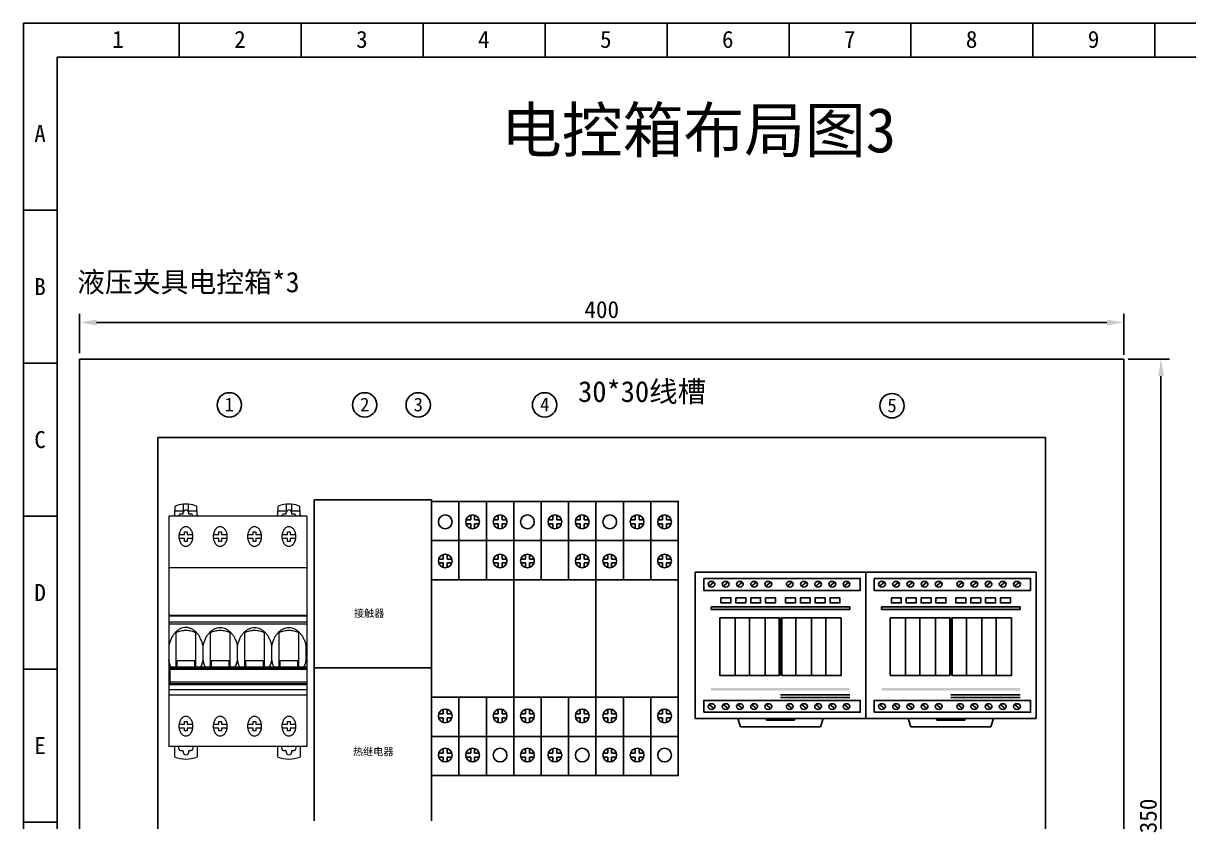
# Model space of a CAD drawing. Header units: millimetres. Extents: x 914 to 910632, y -176 to 682692.
# Drawn here: x 3222.5 to 3393.9, y 1863.4 to 1980.9 of the extents above; entities that cross this region are included whole.
import ezdxf
from ezdxf.enums import TextEntityAlignment as Align

# ---------------------------------------------------------------- set-up
doc = ezdxf.new("R2010")
doc.units = ezdxf.units.MM
doc.styles.get("Standard").update_dxf_attribs({"font": 'arial.ttf'})
doc.styles.add('宋体', font='')
doc.styles.get('宋体').set_extended_font_data('宋体')
doc.dimstyles.new('ISO-25', dxfattribs={"dimtxt": 2.5, "dimasz": 2.5, "dimexe": 1.25, "dimexo": 0.625, "dimtad": 1, "dimtxsty": 'Standard', "dimcen": 2.5, "dimadec": 0, "dimazin": 0, "dimtfac": 1, "dimtmove": 0, "dimatfit": 3, "dimfxl": 1, "dimarcsym": 0})

# ---------------------------------------------------------------- blocks, each defined once
blk = doc.blocks.new('*U254')
blk.add_line((0.78, 0.76), (-0.78, -0.76))
blk.add_circle((0, 0), 1.09)
blk = doc.blocks.new('*U255')
at = {"color": 0, "linetype": 'ByBlock', "lineweight": -2, "transparency": 16777216}
for p in [(0, 0), (4.53, 0), (9.06, 0), (13.59, 0), (18.12, 0)]:
    blk.add_blockref('*U254', p, dxfattribs=at)
blk = doc.blocks.new('*U256')
blk.add_line((0.78, 0.76), (-0.78, -0.76))
blk.add_circle((0, 0), 1.09)
blk = doc.blocks.new('*U257')
at = {"color": 0, "linetype": 'ByBlock', "lineweight": -2, "transparency": 16777216}
for p in [(0, 0), (4.53, 0), (9.06, 0), (13.59, 0), (18.12, 0)]:
    blk.add_blockref('*U256', p, dxfattribs=at)
blk = doc.blocks.new('*U258')
blk.add_line((0.78, 0.76), (-0.78, -0.76))
blk.add_circle((0, 0), 1.09)
blk = doc.blocks.new('*U259')
at = {"color": 0, "linetype": 'ByBlock', "lineweight": -2, "transparency": 16777216}
for p in [(0, 0), (4.53, 0), (9.06, 0), (13.59, 0), (18.12, 0)]:
    blk.add_blockref('*U258', p, dxfattribs=at)
blk = doc.blocks.new('*U248')
blk.add_line((0.78, 0.76), (-0.78, -0.76))
blk.add_circle((0, 0), 1.09)
blk = doc.blocks.new('*U249')
at = {"color": 0, "linetype": 'ByBlock', "lineweight": -2, "transparency": 16777216}
for p in [(0, 0), (4.53, 0), (9.06, 0), (13.59, 0), (18.12, 0)]:
    blk.add_blockref('*U248', p, dxfattribs=at)
blk = doc.blocks.new('*U250')
blk.add_lwpolyline([(-1.58, 1), (1.58, 1), (1.58, -1), (-1.58, -1)], close=True)
blk = doc.blocks.new('*U251')
at = {"color": 0, "linetype": 'ByBlock', "lineweight": -2, "transparency": 16777216}
for p in [(0, 0), (4.74, 0), (9.48, 0), (14.22, 0)]:
    blk.add_blockref('*U250', p, dxfattribs=at)
blk = doc.blocks.new('*U252')
blk.add_lwpolyline([(-1.58, 1), (1.58, 1), (1.58, -1), (-1.58, -1)], close=True)
blk = doc.blocks.new('*U253')
at = {"color": 0, "linetype": 'ByBlock', "lineweight": -2, "transparency": 16777216}
for p in [(0, 0), (4.74, 0), (9.48, 0), (14.22, 0)]:
    blk.add_blockref('*U252', p, dxfattribs=at)
blk = doc.blocks.new('8位继电器布局1')
h = blk.add_hatch(color=256)
h.dxf.hatch_style = 1
h.paths.add_polyline_path([(-19.18, -13.18), (-41.32, -13.18), (-41.32, -14.2), (-19.18, -14.2)])
h.paths.add_polyline_path([(2.95, -13.18), (-19.18, -13.18), (-19.18, -14.2), (2.95, -14.2)])
h = blk.add_hatch(color=256)
h.dxf.hatch_style = 1
h.paths.add_polyline_path([(-19.18, -44.26), (-41.32, -44.26), (-41.32, -45.28), (-19.18, -45.28)])
h.paths.add_polyline_path([(2.95, -44.26), (-19.18, -44.26), (-19.18, -45.28), (2.95, -45.28)])
for p, q in [((8.02, 0), (-46.38, 0)), ((-46.38, 0), (-46.38, -56)), ((8.02, -56), (8.02, 0)), ((-19.18, -13.18), (-41.32, -13.18)), ((-41.32, -13.18), (-41.32, -14.2)), ((-41.32, -14.2), (-19.18, -14.2)), ((-19.18, -13.18), (2.95, -13.18)), ((2.95, -14.2), (-19.18, -14.2)), ((2.95, -13.18), (2.95, -14.2)), ((-33.62, -17.42), (-33.62, -39.49)), ((-29.07, -17.42), (-29.07, -39.49)), ((-24.12, -17.42), (-24.12, -39.49)), ((-19.18, -17.42), (-19.18, -39.49)), ((-14.24, -17.42), (-14.24, -39.49)), ((-9.29, -17.42), (-9.29, -39.49)), ((-4.74, -17.42), (-4.74, -39.49)), ((-19.18, -46.95), (2.95, -46.95)), ((2.95, -47.97), (-19.18, -47.97)), ((-46.38, -56), (8.02, -56)), ((-32.78, -56), (-31.96, -59.21)), ((-31.96, -59.21), (-19.18, -59.21)), ((-23.64, -56), (-23.64, -56.67)), ((-23.64, -56.67), (-19.18, -56.67)), ((-14.72, -56.67), (-19.18, -56.67)), ((-6.4, -59.21), (-19.18, -59.21)), ((-14.72, -56), (-14.72, -56.67)), ((-5.58, -56), (-6.4, -59.21))]:
    blk.add_line(p, q)
for points in [[(-43.68, -2.37), (6.27, -2.37), (6.27, -6.92), (-43.68, -6.92)], [(-38.56, -17.42), (-19.57, -17.42), (-19.57, -39.49), (-38.56, -39.49)], [(0.2, -17.42), (-18.79, -17.42), (-18.79, -39.49), (0.2, -39.49)], [(-43.68, -53.63), (6.27, -53.63), (6.27, -49.08), (-43.68, -49.08)]]:
    blk.add_lwpolyline(points, close=True)
for name, p in [('*U255', (-41.19, -4.56)), ('*U257', (-16.22, -4.56)), ('*U251', (-36.59, -10.75))]:
    blk.add_blockref(name, p)
at = {"xscale": -1}
blk.add_blockref('*U253', (-1.77, -10.75), dxfattribs=at)
at = {"xscale": -1, "rotation": 180}
for name, p in [('*U259', (-41.19, -51.44)), ('*U249', (-16.22, -51.44))]:
    blk.add_blockref(name, p, dxfattribs=at)
blk = doc.blocks.new('4P空开')
at = {"color": 4, "linetype": 'Continuous', "lineweight": 15}
for p, q in [((1.3, 28.69), (1.3, 28.2)), ((1.3, 28.2), (2.62, 28.2)), ((1.3, 28.2), (2.62, 28.2)), ((1.3, 28.2), (1.3, 28.2)), ((1.3, 27.78), (1.3, 28.2)), ((2.62, 28.2), (2.62, 28.93)), ((2.62, 28.2), (2.62, 28.2)), ((3.36, 28.94), (3.36, 28.2)), ((3.36, 28.2), (4.68, 28.2)), ((3.36, 28.2), (4.68, 28.2)), ((3.36, 28.2), (3.36, 28.2)), ((4.68, 28.2), (4.68, 28.69)), ((4.68, 28.2), (4.68, 28.2)), ((4.68, 28.2), (4.68, 27.78)), ((17.08, 28.69), (17.08, 28.2)), ((17.08, 28.2), (18.4, 28.2)), ((17.08, 28.2), (18.4, 28.2)), ((17.08, 28.2), (17.08, 28.2)), ((17.08, 27.78), (17.08, 28.2)), ((18.4, 28.2), (18.4, 28.93)), ((18.4, 28.2), (18.4, 28.2)), ((19.15, 28.94), (19.15, 28.2)), ((19.15, 28.2), (20.47, 28.2)), ((19.15, 28.2), (20.47, 28.2)), ((19.15, 28.2), (19.15, 28.2)), ((20.47, 28.2), (20.47, 28.69)), ((20.47, 28.2), (20.47, 28.2)), ((20.47, 28.2), (20.47, 27.78)), ((21.53, 27.61), (0.36, 27.61)), ((0.36, 27.61), (0.36, 21.99)), ((2.53, 27.84), (2.17, 27.84)), ((3.81, 27.84), (3.45, 27.84)), ((18.31, 27.84), (17.96, 27.84)), ((19.59, 27.84), (19.24, 27.84)), ((21.53, 27.61), (21.53, 2.4)), ((1.94, 25.61), (2.78, 25.61)), ((2.78, 25.61), (2.78, 25.91)), ((2.78, 25.91), (3.2, 25.91)), ((3.2, 25.91), (3.2, 25.61)), ((3.2, 25.61), (4.04, 25.61)), ((7.21, 25.61), (8.04, 25.61)), ((8.04, 25.91), (8.46, 25.91)), ((8.04, 25.61), (8.04, 25.91)), ((8.46, 25.91), (8.46, 25.61)), ((8.46, 25.61), (9.3, 25.61)), ((12.47, 25.61), (13.31, 25.61)), ((13.31, 25.91), (13.72, 25.91)), ((13.31, 25.61), (13.31, 25.91)), ((13.72, 25.91), (13.72, 25.61)), ((13.72, 25.61), (14.56, 25.61)), ((17.73, 25.61), (18.57, 25.61)), ((18.57, 25.91), (18.98, 25.91)), ((18.57, 25.61), (18.57, 25.91)), ((18.98, 25.91), (18.98, 25.61)), ((18.98, 25.61), (19.82, 25.61)), ((2.78, 25.16), (1.94, 25.16)), ((2.78, 24.86), (2.78, 25.16)), ((3.2, 24.86), (2.78, 24.86)), ((3.2, 25.16), (3.2, 24.86)), ((4.04, 25.16), (3.2, 25.16)), ((8.04, 25.16), (7.21, 25.16)), ((8.04, 24.86), (8.04, 25.16)), ((8.46, 24.86), (8.04, 24.86)), ((8.46, 25.16), (8.46, 24.86)), ((9.3, 25.16), (8.46, 25.16)), ((13.31, 25.16), (12.47, 25.16)), ((13.31, 24.86), (13.31, 25.16)), ((13.72, 24.86), (13.31, 24.86)), ((13.72, 25.16), (13.72, 24.86)), ((14.56, 25.16), (13.72, 25.16)), ((18.57, 25.16), (17.73, 25.16)), ((18.57, 24.86), (18.57, 25.16)), ((18.98, 24.86), (18.57, 24.86)), ((18.98, 25.16), (18.98, 24.86)), ((19.82, 25.16), (18.98, 25.16)), ((0.36, 21.99), (21.53, 21.99)), ((0.36, 21.99), (0.36, 16.79)), ((0.36, 16.79), (0.36, 16.67)), ((0.36, 16.79), (21.53, 16.79)), ((21.53, 16.67), (0.36, 16.67)), ((21.53, 16.67), (0.36, 16.67)), ((0.36, 16.67), (0.36, 16.04)), ((0.36, 16.04), (21.53, 16.04)), ((0.36, 16.04), (0.36, 15.81)), ((21.53, 15.81), (0.36, 15.81)), ((0.36, 15.81), (0.36, 13.39)), ((0.36, 11.91), (0.36, 8.61)), ((1.61, 11.77), (1.61, 11.09)), ((4.37, 11.77), (1.61, 11.77)), ((4.37, 11.09), (4.37, 11.77)), ((6.87, 11.77), (6.87, 11.09)), ((9.63, 11.77), (6.87, 11.77)), ((9.63, 11.09), (9.63, 11.77)), ((12.13, 11.77), (12.13, 11.09)), ((14.9, 11.77), (12.13, 11.77)), ((14.9, 11.09), (14.9, 11.77)), ((17.39, 11.77), (17.39, 11.09)), ((20.16, 11.77), (17.39, 11.77)), ((20.16, 11.09), (20.16, 11.77)), ((21.53, 11.09), (0.52, 11.09)), ((0.52, 11.09), (0.52, 11)), ((21.53, 11), (0.52, 11)), ((0.52, 11), (0.52, 10.82)), ((21.53, 10.82), (0.52, 10.82)), ((0.52, 10.82), (0.52, 9.44)), ((21.53, 9.44), (0.52, 9.44)), ((0.52, 9.44), (0.52, 9.26)), ((21.53, 9.26), (0.52, 9.26)), ((0.52, 9.26), (0.52, 9.21)), ((0.52, 9.21), (21.53, 9.21)), ((21.53, 8.61), (0.36, 8.61)), ((0.36, 8.61), (0.36, 8.02)), ((21.53, 8.02), (0.36, 8.02)), ((0.36, 8.02), (0.36, 2.4)), ((2.78, 5.15), (3.2, 5.15)), ((2.78, 4.85), (2.78, 5.15)), ((3.2, 5.15), (3.2, 4.85)), ((8.04, 5.15), (8.46, 5.15)), ((8.04, 4.85), (8.04, 5.15)), ((8.46, 5.15), (8.46, 4.85)), ((13.31, 5.15), (13.72, 5.15)), ((13.31, 4.85), (13.31, 5.15)), ((13.72, 5.15), (13.72, 4.85)), ((18.57, 5.15), (18.98, 5.15)), ((18.57, 4.85), (18.57, 5.15)), ((18.98, 5.15), (18.98, 4.85)), ((1.94, 4.85), (2.78, 4.85)), ((2.78, 4.41), (1.94, 4.41)), ((2.78, 4.11), (2.78, 4.41)), ((3.2, 4.11), (2.78, 4.11)), ((3.2, 4.85), (4.04, 4.85)), ((3.2, 4.41), (3.2, 4.11)), ((4.04, 4.41), (3.2, 4.41)), ((7.21, 4.85), (8.04, 4.85)), ((8.04, 4.41), (7.21, 4.41)), ((8.04, 4.11), (8.04, 4.41)), ((8.46, 4.11), (8.04, 4.11)), ((8.46, 4.85), (9.3, 4.85)), ((8.46, 4.41), (8.46, 4.11)), ((9.3, 4.41), (8.46, 4.41)), ((12.47, 4.85), (13.31, 4.85)), ((13.31, 4.41), (12.47, 4.41)), ((13.31, 4.11), (13.31, 4.41)), ((13.72, 4.11), (13.31, 4.11)), ((13.72, 4.85), (14.56, 4.85)), ((13.72, 4.41), (13.72, 4.11)), ((14.56, 4.41), (13.72, 4.41)), ((17.73, 4.85), (18.57, 4.85)), ((18.57, 4.41), (17.73, 4.41)), ((18.57, 4.11), (18.57, 4.41)), ((18.98, 4.11), (18.57, 4.11)), ((18.98, 4.85), (19.82, 4.85)), ((18.98, 4.41), (18.98, 4.11)), ((19.82, 4.41), (18.98, 4.41)), ((21.53, 2.4), (0.36, 2.4)), ((1.28, 1.26), (1.28, 2.4)), ((2.17, 1.96), (2.51, 1.96)), ((3.47, 1.96), (3.81, 1.96)), ((4.7, 2.4), (4.7, 1.26)), ((17.07, 1.26), (17.07, 2.4)), ((17.96, 1.96), (18.3, 1.96)), ((19.25, 1.96), (19.59, 1.96)), ((20.48, 2.4), (20.48, 1.26))]:
    blk.add_line(p, q, dxfattribs=at)
for centre, radius, start, end in [((3, 23.19), 5.75, 93.767, 107.1977), ((3, 23.19), 5.75, 86.359, 93.767), ((3, 23.19), 5.75, 72.9338, 86.3591), ((18.78, 23.19), 5.75, 93.767, 107.1977), ((18.78, 23.19), 5.75, 86.359, 93.767), ((18.78, 23.19), 5.75, 72.9338, 86.3591), ((1, 27.84), 0.296, 307.3801, 359.9804), ((4.98, 27.84), 0.296, 180.0229, 232.6166), ((16.78, 27.84), 0.296, 307.3801, 359.9804), ((20.77, 27.84), 0.296, 180.0229, 232.6166), ((2.17, 2.25), 0.297, 150, 270), ((2.99, 1.96), 0.476, 180, 0), ((3.81, 2.25), 0.297, 270, 30), ((17.96, 2.25), 0.297, 150, 270), ((18.77, 1.96), 0.476, 180, 0), ((19.59, 2.25), 0.297, 270, 30), ((2.99, 7.57), 6.54, 254.849, 285.151), ((18.77, 7.57), 6.54, 254.849, 285.151)]:
    blk.add_arc(centre, radius, start, end, dxfattribs=at)
for centre, major_axis, start_param, end_param in [((2.99, 27.84), (0, 0.462), 4.712389, 7.853982), ((18.77, 27.84), (0, 0.462), 4.712389, 7.853982), ((1, 27.78), (0, 0.298), 4.111358, 4.712389), ((2.17, 27.54), (0, 0.298), 0, 1.334085), ((3.81, 27.54), (0, 0.298), 4.949101, 6.283185), ((4.98, 27.78), (0, 0.298), 1.570796, 2.171827), ((16.78, 27.78), (0, 0.298), 4.111358, 4.712389), ((17.96, 27.54), (0, 0.298), 0, 1.334085), ((19.59, 27.54), (0, 0.298), 4.949101, 6.283185), ((20.77, 27.78), (0, 0.298), 1.570796, 2.171827)]:
    blk.add_ellipse(centre, major_axis=major_axis, ratio=0.997493, start_param=start_param, end_param=end_param, dxfattribs=at)
for points, knots in [([(2.99, 24.31), (2.92, 24.31), (2.85, 24.32), (2.71, 24.35), (2.64, 24.37), (2.52, 24.42), (2.45, 24.46), (2.34, 24.53), (2.28, 24.58), (2.18, 24.68), (2.14, 24.73), (2.06, 24.85), (2.03, 24.91), (1.97, 25.04), (1.95, 25.11), (1.93, 25.25), (1.92, 25.32), (1.92, 25.45), (1.93, 25.53), (1.95, 25.66), (1.97, 25.73), (2.03, 25.86), (2.06, 25.92), (2.14, 26.04), (2.18, 26.09), (2.28, 26.19), (2.34, 26.23), (2.45, 26.31), (2.51, 26.35), (2.64, 26.4), (2.71, 26.42), (2.85, 26.45), (2.92, 26.45), (3.06, 26.45), (3.13, 26.45), (3.27, 26.42), (3.34, 26.4), (3.47, 26.35), (3.53, 26.31), (3.64, 26.24), (3.7, 26.19), (3.8, 26.09), (3.84, 26.04), (3.92, 25.92), (3.95, 25.86), (4.01, 25.73), (4.03, 25.66), (4.05, 25.53), (4.06, 25.46), (4.06, 25.32), (4.05, 25.25), (4.03, 25.11), (4.01, 25.04), (3.95, 24.91), (3.92, 24.85), (3.84, 24.73), (3.8, 24.68), (3.7, 24.58), (3.64, 24.54), (3.53, 24.46), (3.47, 24.42), (3.34, 24.37), (3.27, 24.35), (3.13, 24.32), (3.06, 24.31), (2.99, 24.31)], [0, 0, 0, 0, 0.03125, 0.03125, 0.0625, 0.0625, 0.09375, 0.09375, 0.125, 0.125, 0.15625, 0.15625, 0.1875, 0.1875, 0.21875, 0.21875, 0.25, 0.25, 0.28125, 0.28125, 0.3125, 0.3125, 0.34375, 0.34375, 0.375, 0.375, 0.40625, 0.40625, 0.4375, 0.4375, 0.46875, 0.46875, 0.5, 0.5, 0.53125, 0.53125, 0.5625, 0.5625, 0.59375, 0.59375, 0.625, 0.625, 0.65625, 0.65625, 0.6875, 0.6875, 0.71875, 0.71875, 0.75, 0.75, 0.78125, 0.78125, 0.8125, 0.8125, 0.84375, 0.84375, 0.875, 0.875, 0.90625, 0.90625, 0.9375, 0.9375, 0.96875, 0.96875, 1, 1, 1, 1]), ([(8.25, 24.31), (8.18, 24.31), (8.11, 24.32), (7.97, 24.35), (7.91, 24.37), (7.78, 24.42), (7.72, 24.46), (7.6, 24.53), (7.54, 24.58), (7.44, 24.68), (7.4, 24.73), (7.32, 24.85), (7.29, 24.91), (7.24, 25.04), (7.22, 25.11), (7.19, 25.25), (7.18, 25.32), (7.18, 25.45), (7.19, 25.53), (7.22, 25.66), (7.24, 25.73), (7.29, 25.86), (7.32, 25.92), (7.4, 26.04), (7.44, 26.09), (7.54, 26.19), (7.6, 26.23), (7.71, 26.31), (7.78, 26.35), (7.91, 26.4), (7.97, 26.42), (8.11, 26.45), (8.18, 26.45), (8.32, 26.45), (8.39, 26.45), (8.53, 26.42), (8.6, 26.4), (8.73, 26.35), (8.79, 26.31), (8.9, 26.24), (8.96, 26.19), (9.06, 26.09), (9.1, 26.04), (9.18, 25.92), (9.21, 25.86), (9.27, 25.73), (9.29, 25.66), (9.31, 25.53), (9.32, 25.46), (9.32, 25.32), (9.32, 25.25), (9.29, 25.11), (9.27, 25.04), (9.21, 24.91), (9.18, 24.85), (9.1, 24.73), (9.06, 24.68), (8.96, 24.58), (8.91, 24.54), (8.79, 24.46), (8.73, 24.42), (8.6, 24.37), (8.53, 24.35), (8.39, 24.32), (8.32, 24.31), (8.25, 24.31)], [0, 0, 0, 0, 0.03125, 0.03125, 0.0625, 0.0625, 0.09375, 0.09375, 0.125, 0.125, 0.15625, 0.15625, 0.1875, 0.1875, 0.21875, 0.21875, 0.25, 0.25, 0.28125, 0.28125, 0.3125, 0.3125, 0.34375, 0.34375, 0.375, 0.375, 0.40625, 0.40625, 0.4375, 0.4375, 0.46875, 0.46875, 0.5, 0.5, 0.53125, 0.53125, 0.5625, 0.5625, 0.59375, 0.59375, 0.625, 0.625, 0.65625, 0.65625, 0.6875, 0.6875, 0.71875, 0.71875, 0.75, 0.75, 0.78125, 0.78125, 0.8125, 0.8125, 0.84375, 0.84375, 0.875, 0.875, 0.90625, 0.90625, 0.9375, 0.9375, 0.96875, 0.96875, 1, 1, 1, 1]), ([(13.51, 24.31), (13.44, 24.31), (13.37, 24.32), (13.24, 24.35), (13.17, 24.37), (13.04, 24.42), (12.98, 24.46), (12.86, 24.53), (12.81, 24.58), (12.71, 24.68), (12.66, 24.73), (12.58, 24.85), (12.55, 24.91), (12.5, 25.04), (12.48, 25.11), (12.45, 25.25), (12.44, 25.32), (12.44, 25.45), (12.45, 25.53), (12.48, 25.66), (12.5, 25.73), (12.55, 25.86), (12.58, 25.92), (12.66, 26.04), (12.71, 26.09), (12.81, 26.19), (12.86, 26.23), (12.98, 26.31), (13.04, 26.35), (13.17, 26.4), (13.23, 26.42), (13.37, 26.45), (13.44, 26.45), (13.58, 26.45), (13.65, 26.45), (13.79, 26.42), (13.86, 26.4), (13.99, 26.35), (14.05, 26.31), (14.17, 26.24), (14.22, 26.19), (14.32, 26.09), (14.36, 26.04), (14.44, 25.92), (14.48, 25.86), (14.53, 25.73), (14.55, 25.66), (14.58, 25.53), (14.58, 25.46), (14.58, 25.32), (14.58, 25.25), (14.55, 25.11), (14.53, 25.04), (14.48, 24.91), (14.44, 24.85), (14.37, 24.73), (14.32, 24.68), (14.22, 24.58), (14.17, 24.54), (14.05, 24.46), (13.99, 24.42), (13.86, 24.37), (13.79, 24.35), (13.65, 24.32), (13.58, 24.31), (13.51, 24.31)], [0, 0, 0, 0, 0.03125, 0.03125, 0.0625, 0.0625, 0.09375, 0.09375, 0.125, 0.125, 0.15625, 0.15625, 0.1875, 0.1875, 0.21875, 0.21875, 0.25, 0.25, 0.28125, 0.28125, 0.3125, 0.3125, 0.34375, 0.34375, 0.375, 0.375, 0.40625, 0.40625, 0.4375, 0.4375, 0.46875, 0.46875, 0.5, 0.5, 0.53125, 0.53125, 0.5625, 0.5625, 0.59375, 0.59375, 0.625, 0.625, 0.65625, 0.65625, 0.6875, 0.6875, 0.71875, 0.71875, 0.75, 0.75, 0.78125, 0.78125, 0.8125, 0.8125, 0.84375, 0.84375, 0.875, 0.875, 0.90625, 0.90625, 0.9375, 0.9375, 0.96875, 0.96875, 1, 1, 1, 1]), ([(18.77, 24.31), (18.7, 24.31), (18.63, 24.32), (18.5, 24.35), (18.43, 24.37), (18.3, 24.42), (18.24, 24.46), (18.12, 24.53), (18.07, 24.58), (17.97, 24.68), (17.92, 24.73), (17.85, 24.85), (17.81, 24.91), (17.76, 25.04), (17.74, 25.11), (17.71, 25.25), (17.7, 25.32), (17.7, 25.45), (17.71, 25.53), (17.74, 25.66), (17.76, 25.73), (17.81, 25.86), (17.85, 25.92), (17.92, 26.04), (17.97, 26.09), (18.07, 26.19), (18.12, 26.23), (18.24, 26.31), (18.3, 26.35), (18.43, 26.4), (18.5, 26.42), (18.63, 26.45), (18.7, 26.45), (18.85, 26.45), (18.92, 26.45), (19.05, 26.42), (19.12, 26.4), (19.25, 26.35), (19.31, 26.31), (19.43, 26.24), (19.48, 26.19), (19.58, 26.09), (19.63, 26.04), (19.7, 25.92), (19.74, 25.86), (19.79, 25.73), (19.81, 25.66), (19.84, 25.53), (19.84, 25.46), (19.84, 25.32), (19.84, 25.25), (19.81, 25.11), (19.79, 25.04), (19.74, 24.91), (19.7, 24.85), (19.63, 24.73), (19.58, 24.68), (19.48, 24.58), (19.43, 24.54), (19.31, 24.46), (19.25, 24.42), (19.12, 24.37), (19.05, 24.35), (18.92, 24.32), (18.85, 24.31), (18.77, 24.31)], [0, 0, 0, 0, 0.03125, 0.03125, 0.0625, 0.0625, 0.09375, 0.09375, 0.125, 0.125, 0.15625, 0.15625, 0.1875, 0.1875, 0.21875, 0.21875, 0.25, 0.25, 0.28125, 0.28125, 0.3125, 0.3125, 0.34375, 0.34375, 0.375, 0.375, 0.40625, 0.40625, 0.4375, 0.4375, 0.46875, 0.46875, 0.5, 0.5, 0.53125, 0.53125, 0.5625, 0.5625, 0.59375, 0.59375, 0.625, 0.625, 0.65625, 0.65625, 0.6875, 0.6875, 0.71875, 0.71875, 0.75, 0.75, 0.78125, 0.78125, 0.8125, 0.8125, 0.84375, 0.84375, 0.875, 0.875, 0.90625, 0.90625, 0.9375, 0.9375, 0.96875, 0.96875, 1, 1, 1, 1]), ([(5.62, 13.39), (5.54, 13.68), (5.42, 13.95), (5.17, 14.33), (5.08, 14.44), (4.88, 14.66), (4.77, 14.76), (4.59, 14.9), (4.53, 14.94), (4.41, 15.03), (4.34, 15.06), (4.15, 15.17), (4.01, 15.23), (3.8, 15.3), (3.73, 15.32), (3.58, 15.36), (3.51, 15.38), (3.29, 15.41), (3.14, 15.43), (2.69, 15.43), (2.4, 15.38), (1.97, 15.23), (1.84, 15.17), (1.58, 15.03), (1.45, 14.95), (1.21, 14.76), (1.1, 14.66), (0.9, 14.44), (0.81, 14.33), (0.65, 14.08), (0.57, 13.95), (0.45, 13.68), (0.4, 13.54), (0.36, 13.39)], [0, 0, 0, 0, 0.125, 0.125, 0.1875, 0.1875, 0.25, 0.25, 0.28125, 0.28125, 0.3125, 0.3125, 0.375, 0.375, 0.40625, 0.40625, 0.4375, 0.4375, 0.5, 0.5, 0.625, 0.625, 0.6875, 0.6875, 0.75, 0.75, 0.8125, 0.8125, 0.875, 0.875, 0.9375, 0.9375, 1, 1, 1, 1]), ([(5.62, 13.39), (5.7, 13.68), (5.82, 13.95), (6.07, 14.33), (6.16, 14.44), (6.36, 14.66), (6.47, 14.76), (6.65, 14.9), (6.71, 14.94), (6.84, 15.03), (6.9, 15.06), (7.1, 15.17), (7.23, 15.23), (7.44, 15.3), (7.51, 15.32), (7.66, 15.36), (7.73, 15.38), (7.95, 15.41), (8.1, 15.43), (8.55, 15.43), (8.84, 15.38), (9.27, 15.23), (9.41, 15.17), (9.67, 15.03), (9.79, 14.95), (10.03, 14.76), (10.14, 14.66), (10.34, 14.44), (10.43, 14.33), (10.6, 14.08), (10.67, 13.95), (10.79, 13.68), (10.84, 13.54), (10.88, 13.39)], [0, 0, 0, 0, 0.125, 0.125, 0.1875, 0.1875, 0.25, 0.25, 0.28125, 0.28125, 0.3125, 0.3125, 0.375, 0.375, 0.40625, 0.40625, 0.4375, 0.4375, 0.5, 0.5, 0.625, 0.625, 0.6875, 0.6875, 0.75, 0.75, 0.8125, 0.8125, 0.875, 0.875, 0.9375, 0.9375, 1, 1, 1, 1]), ([(10.88, 13.39), (10.96, 13.68), (11.08, 13.95), (11.33, 14.33), (11.42, 14.44), (11.63, 14.66), (11.74, 14.76), (11.91, 14.9), (11.97, 14.94), (12.1, 15.03), (12.16, 15.06), (12.36, 15.17), (12.49, 15.23), (12.7, 15.3), (12.78, 15.32), (12.92, 15.36), (12.99, 15.38), (13.21, 15.41), (13.36, 15.43), (13.81, 15.43), (14.11, 15.38), (14.53, 15.23), (14.67, 15.17), (14.93, 15.03), (15.05, 14.95), (15.29, 14.76), (15.4, 14.66), (15.6, 14.44), (15.69, 14.33), (15.86, 14.08), (15.93, 13.95), (16.05, 13.68), (16.1, 13.54), (16.14, 13.39)], [0, 0, 0, 0, 0.125, 0.125, 0.1875, 0.1875, 0.25, 0.25, 0.28125, 0.28125, 0.3125, 0.3125, 0.375, 0.375, 0.40625, 0.40625, 0.4375, 0.4375, 0.5, 0.5, 0.625, 0.625, 0.6875, 0.6875, 0.75, 0.75, 0.8125, 0.8125, 0.875, 0.875, 0.9375, 0.9375, 1, 1, 1, 1]), ([(16.14, 13.39), (16.22, 13.68), (16.35, 13.95), (16.59, 14.33), (16.69, 14.44), (16.89, 14.66), (17, 14.76), (17.17, 14.9), (17.23, 14.94), (17.36, 15.03), (17.42, 15.06), (17.62, 15.17), (17.75, 15.23), (17.97, 15.3), (18.04, 15.32), (18.18, 15.36), (18.26, 15.38), (18.48, 15.41), (18.62, 15.43), (19.08, 15.43), (19.37, 15.38), (19.79, 15.23), (19.93, 15.17), (20.19, 15.03), (20.31, 14.95), (20.55, 14.76), (20.66, 14.66), (20.86, 14.44), (20.95, 14.33), (21.12, 14.08), (21.19, 13.95), (21.32, 13.68), (21.37, 13.54), (21.41, 13.39)], [0, 0, 0, 0, 0.125, 0.125, 0.1875, 0.1875, 0.25, 0.25, 0.28125, 0.28125, 0.3125, 0.3125, 0.375, 0.375, 0.40625, 0.40625, 0.4375, 0.4375, 0.5, 0.5, 0.625, 0.625, 0.6875, 0.6875, 0.75, 0.75, 0.8125, 0.8125, 0.875, 0.875, 0.9375, 0.9375, 1, 1, 1, 1]), ([(1.5, 14.9), (1.73, 14.97), (1.97, 15.03), (2.35, 15.09), (2.48, 15.1), (2.73, 15.12), (2.86, 15.13), (3.12, 15.13), (3.25, 15.12), (3.5, 15.1), (3.63, 15.09), (4.01, 15.03), (4.25, 14.97), (4.48, 14.9)], [0, 0, 0, 0, 0.25, 0.25, 0.375, 0.375, 0.5, 0.5, 0.625, 0.625, 0.75, 0.75, 1, 1, 1, 1]), ([(1.5, 11.09), (1.5, 11.2), (1.5, 11.45), (1.5, 11.87), (1.5, 12.33), (1.5, 12.79), (1.5, 13.26), (1.5, 13.73), (1.5, 14.17), (1.5, 14.57), (1.5, 14.79), (1.5, 14.9)], [0, 0, 0, 0, 0.101509, 0.215632, 0.324172, 0.432713, 0.546835, 0.660958, 0.775081, 0.889204, 1, 1, 1, 1]), ([(4.48, 14.9), (4.48, 14.79), (4.48, 14.56), (4.48, 14.15), (4.48, 13.72), (4.48, 13.25), (4.48, 12.78), (4.48, 12.3), (4.48, 11.84), (4.48, 11.42), (4.48, 11.19), (4.48, 11.09)], [0, 0, 0, 0, 0.1140739, 0.2281478, 0.3422219, 0.4562957, 0.5670441, 0.6811182, 0.795192, 0.909266, 1, 1, 1, 1]), ([(6.77, 14.9), (7, 14.97), (7.24, 15.03), (7.61, 15.09), (7.74, 15.1), (7.99, 15.12), (8.12, 15.13), (8.38, 15.13), (8.51, 15.12), (8.76, 15.1), (8.89, 15.09), (9.27, 15.03), (9.51, 14.97), (9.74, 14.9)], [0, 0, 0, 0, 0.25, 0.25, 0.375, 0.375, 0.5, 0.5, 0.625, 0.625, 0.75, 0.75, 1, 1, 1, 1]), ([(6.77, 11.09), (6.77, 11.2), (6.77, 11.45), (6.77, 11.87), (6.77, 12.33), (6.77, 12.79), (6.77, 13.26), (6.77, 13.73), (6.77, 14.17), (6.77, 14.57), (6.77, 14.79), (6.77, 14.9)], [0, 0, 0, 0, 0.101509, 0.215632, 0.324172, 0.432713, 0.546835, 0.660958, 0.775081, 0.889204, 1, 1, 1, 1]), ([(9.74, 14.9), (9.74, 14.79), (9.74, 14.56), (9.74, 14.15), (9.74, 13.72), (9.74, 13.25), (9.74, 12.78), (9.74, 12.3), (9.74, 11.84), (9.74, 11.42), (9.74, 11.19), (9.74, 11.09)], [0, 0, 0, 0, 0.1140739, 0.2281478, 0.3422219, 0.4562957, 0.5670441, 0.6811182, 0.795192, 0.909266, 1, 1, 1, 1]), ([(12.03, 14.9), (12.26, 14.97), (12.5, 15.03), (12.87, 15.09), (13, 15.1), (13.26, 15.12), (13.38, 15.13), (13.64, 15.13), (13.77, 15.12), (14.02, 15.1), (14.15, 15.09), (14.53, 15.03), (14.77, 14.97), (15, 14.9)], [0, 0, 0, 0, 0.25, 0.25, 0.375, 0.375, 0.5, 0.5, 0.625, 0.625, 0.75, 0.75, 1, 1, 1, 1]), ([(12.03, 11.09), (12.03, 11.2), (12.03, 11.45), (12.03, 11.87), (12.03, 12.33), (12.03, 12.79), (12.03, 13.26), (12.03, 13.73), (12.03, 14.17), (12.03, 14.57), (12.03, 14.79), (12.03, 14.9)], [0, 0, 0, 0, 0.101509, 0.215632, 0.324172, 0.432713, 0.546835, 0.660958, 0.775081, 0.889204, 1, 1, 1, 1]), ([(15, 14.9), (15, 14.79), (15, 14.56), (15, 14.15), (15, 13.72), (15, 13.25), (15, 12.78), (15, 12.3), (15, 11.84), (15, 11.42), (15, 11.19), (15, 11.09)], [0, 0, 0, 0, 0.1140739, 0.2281478, 0.3422219, 0.4562957, 0.5670441, 0.6811182, 0.795192, 0.909266, 1, 1, 1, 1]), ([(17.29, 14.9), (17.52, 14.97), (17.76, 15.03), (18.13, 15.09), (18.26, 15.1), (18.52, 15.12), (18.65, 15.13), (18.9, 15.13), (19.03, 15.12), (19.29, 15.1), (19.41, 15.09), (19.79, 15.03), (20.03, 14.97), (20.26, 14.9)], [0, 0, 0, 0, 0.25, 0.25, 0.375, 0.375, 0.5, 0.5, 0.625, 0.625, 0.75, 0.75, 1, 1, 1, 1]), ([(17.29, 11.09), (17.29, 11.2), (17.29, 11.45), (17.29, 11.87), (17.29, 12.33), (17.29, 12.79), (17.29, 13.26), (17.29, 13.73), (17.29, 14.17), (17.29, 14.57), (17.29, 14.79), (17.29, 14.9)], [0, 0, 0, 0, 0.101509, 0.215632, 0.324172, 0.432713, 0.546835, 0.660958, 0.775081, 0.889204, 1, 1, 1, 1]), ([(20.26, 14.9), (20.26, 14.79), (20.26, 14.56), (20.26, 14.15), (20.26, 13.72), (20.26, 13.25), (20.26, 12.78), (20.26, 12.3), (20.26, 11.84), (20.26, 11.42), (20.26, 11.19), (20.26, 11.09)], [0, 0, 0, 0, 0.1140739, 0.2281478, 0.3422219, 0.4562957, 0.5670441, 0.6811182, 0.795192, 0.909266, 1, 1, 1, 1]), ([(0.36, 13.39), (0.36, 13.27), (0.36, 13.15), (0.36, 12.96), (0.36, 12.89), (0.36, 12.77), (0.36, 12.7), (0.36, 12.51), (0.36, 12.39), (0.36, 12.2), (0.36, 12.14), (0.36, 12.02), (0.36, 11.96), (0.36, 11.91)], [0, 0, 0, 0, 0.25, 0.25, 0.375, 0.375, 0.5, 0.5, 0.75, 0.75, 0.875, 0.875, 1, 1, 1, 1]), ([(5.62, 11.91), (5.62, 12.02), (5.62, 12.14), (5.62, 12.38), (5.62, 12.51), (5.62, 12.77), (5.62, 12.9), (5.62, 13.15), (5.62, 13.27), (5.62, 13.39)], [0, 0, 0, 0, 0.25, 0.25, 0.5, 0.5, 0.75, 0.75, 1, 1, 1, 1]), ([(10.88, 11.91), (10.88, 12.02), (10.88, 12.14), (10.88, 12.38), (10.88, 12.51), (10.88, 12.77), (10.88, 12.9), (10.88, 13.15), (10.88, 13.27), (10.88, 13.39)], [0, 0, 0, 0, 0.25, 0.25, 0.5, 0.5, 0.75, 0.75, 1, 1, 1, 1]), ([(10.88, 11.91), (10.88, 12.02), (10.88, 12.14), (10.88, 12.38), (10.88, 12.51), (10.88, 12.77), (10.88, 12.9), (10.88, 13.15), (10.88, 13.27), (10.88, 13.39)], [0, 0, 0, 0, 0.25, 0.25, 0.5, 0.5, 0.75, 0.75, 1, 1, 1, 1]), ([(16.14, 11.91), (16.14, 12.02), (16.14, 12.14), (16.14, 12.38), (16.14, 12.51), (16.14, 12.77), (16.14, 12.9), (16.14, 13.15), (16.14, 13.27), (16.14, 13.39)], [0, 0, 0, 0, 0.25, 0.25, 0.5, 0.5, 0.75, 0.75, 1, 1, 1, 1]), ([(16.14, 11.91), (16.14, 12.02), (16.14, 12.14), (16.14, 12.38), (16.14, 12.51), (16.14, 12.77), (16.14, 12.9), (16.14, 13.15), (16.14, 13.27), (16.14, 13.39)], [0, 0, 0, 0, 0.25, 0.25, 0.5, 0.5, 0.75, 0.75, 1, 1, 1, 1]), ([(21.41, 11.91), (21.41, 12.02), (21.41, 12.14), (21.41, 12.38), (21.41, 12.51), (21.41, 12.77), (21.41, 12.9), (21.41, 13.15), (21.41, 13.27), (21.41, 13.39)], [0, 0, 0, 0, 0.25, 0.25, 0.5, 0.5, 0.75, 0.75, 1, 1, 1, 1]), ([(0.74, 11.09), (0.73, 11.11), (0.63, 11.24), (0.49, 11.51), (0.4, 11.77), (0.36, 11.91)], [0, 0, 0, 0, 0.084448, 0.542214, 1, 1, 1, 1]), ([(5.62, 11.91), (5.57, 11.76), (5.48, 11.47), (5.32, 11.21), (5.24, 11.09)], [0, 0, 0, 0, 0.514359, 1, 1, 1, 1]), ([(6, 11.09), (5.99, 11.11), (5.89, 11.24), (5.75, 11.51), (5.66, 11.77), (5.62, 11.91)], [0, 0, 0, 0, 0.084448, 0.542214, 1, 1, 1, 1]), ([(10.88, 11.91), (10.83, 11.76), (10.74, 11.47), (10.58, 11.21), (10.5, 11.09)], [0, 0, 0, 0, 0.5143587, 1, 1, 1, 1]), ([(10.88, 11.91), (10.83, 11.76), (10.74, 11.47), (10.58, 11.21), (10.5, 11.09)], [0, 0, 0, 0, 0.514359, 1, 1, 1, 1]), ([(11.27, 11.09), (11.25, 11.11), (11.15, 11.24), (11.01, 11.51), (10.93, 11.77), (10.88, 11.91)], [0, 0, 0, 0, 0.084448, 0.542214, 1, 1, 1, 1]), ([(16.14, 11.91), (16.1, 11.76), (16, 11.47), (15.84, 11.21), (15.76, 11.09)], [0, 0, 0, 0, 0.5143587, 1, 1, 1, 1]), ([(16.14, 11.91), (16.1, 11.76), (16, 11.47), (15.84, 11.21), (15.76, 11.09)], [0, 0, 0, 0, 0.514359, 1, 1, 1, 1]), ([(16.53, 11.09), (16.51, 11.11), (16.41, 11.24), (16.27, 11.51), (16.19, 11.77), (16.14, 11.91)], [0, 0, 0, 0, 0.084448, 0.542214, 1, 1, 1, 1]), ([(21.41, 11.91), (21.36, 11.76), (21.27, 11.47), (21.1, 11.21), (21.03, 11.09)], [0, 0, 0, 0, 0.5143587, 1, 1, 1, 1]), ([(2.99, 3.56), (2.92, 3.56), (2.85, 3.57), (2.71, 3.59), (2.64, 3.62), (2.52, 3.67), (2.45, 3.7), (2.34, 3.78), (2.28, 3.83), (2.18, 3.92), (2.14, 3.98), (2.06, 4.09), (2.03, 4.16), (1.98, 4.29), (1.95, 4.35), (1.93, 4.49), (1.92, 4.56), (1.92, 4.7), (1.93, 4.77), (1.95, 4.91), (1.97, 4.97), (2.03, 5.1), (2.06, 5.17), (2.14, 5.28), (2.18, 5.34), (2.28, 5.44), (2.34, 5.48), (2.45, 5.56), (2.51, 5.59), (2.64, 5.65), (2.71, 5.67), (2.85, 5.69), (2.92, 5.7), (3.06, 5.7), (3.13, 5.69), (3.27, 5.67), (3.34, 5.65), (3.47, 5.59), (3.53, 5.56), (3.64, 5.48), (3.7, 5.44), (3.8, 5.34), (3.84, 5.28), (3.92, 5.17), (3.95, 5.1), (4.01, 4.97), (4.03, 4.91), (4.05, 4.77), (4.06, 4.7), (4.06, 4.56), (4.05, 4.49), (4.03, 4.35), (4.01, 4.29), (3.95, 4.16), (3.92, 4.09), (3.84, 3.98), (3.8, 3.92), (3.7, 3.82), (3.64, 3.78), (3.53, 3.7), (3.47, 3.67), (3.34, 3.62), (3.27, 3.6), (3.13, 3.57), (3.06, 3.56), (2.99, 3.56)], [0, 0, 0, 0, 0.03125, 0.03125, 0.0625, 0.0625, 0.09375, 0.09375, 0.125, 0.125, 0.15625, 0.15625, 0.1875, 0.1875, 0.21875, 0.21875, 0.25, 0.25, 0.28125, 0.28125, 0.3125, 0.3125, 0.34375, 0.34375, 0.375, 0.375, 0.40625, 0.40625, 0.4375, 0.4375, 0.46875, 0.46875, 0.5, 0.5, 0.53125, 0.53125, 0.5625, 0.5625, 0.59375, 0.59375, 0.625, 0.625, 0.65625, 0.65625, 0.6875, 0.6875, 0.71875, 0.71875, 0.75, 0.75, 0.78125, 0.78125, 0.8125, 0.8125, 0.84375, 0.84375, 0.875, 0.875, 0.90625, 0.90625, 0.9375, 0.9375, 0.96875, 0.96875, 1, 1, 1, 1]), ([(8.25, 3.56), (8.18, 3.56), (8.11, 3.57), (7.97, 3.59), (7.91, 3.62), (7.78, 3.67), (7.72, 3.7), (7.6, 3.78), (7.54, 3.83), (7.45, 3.92), (7.4, 3.98), (7.32, 4.09), (7.29, 4.16), (7.24, 4.29), (7.22, 4.35), (7.19, 4.49), (7.18, 4.56), (7.18, 4.7), (7.19, 4.77), (7.22, 4.91), (7.24, 4.97), (7.29, 5.1), (7.32, 5.17), (7.4, 5.28), (7.44, 5.34), (7.54, 5.44), (7.6, 5.48), (7.71, 5.56), (7.78, 5.59), (7.91, 5.65), (7.97, 5.67), (8.11, 5.69), (8.18, 5.7), (8.32, 5.7), (8.39, 5.69), (8.53, 5.67), (8.6, 5.65), (8.73, 5.59), (8.79, 5.56), (8.91, 5.48), (8.96, 5.44), (9.06, 5.34), (9.1, 5.28), (9.18, 5.17), (9.21, 5.1), (9.27, 4.97), (9.29, 4.91), (9.32, 4.77), (9.32, 4.7), (9.32, 4.56), (9.31, 4.49), (9.29, 4.35), (9.27, 4.29), (9.21, 4.16), (9.18, 4.09), (9.1, 3.98), (9.06, 3.92), (8.96, 3.82), (8.91, 3.78), (8.79, 3.7), (8.73, 3.67), (8.6, 3.62), (8.53, 3.6), (8.39, 3.57), (8.32, 3.56), (8.25, 3.56)], [0, 0, 0, 0, 0.03125, 0.03125, 0.0625, 0.0625, 0.09375, 0.09375, 0.125, 0.125, 0.15625, 0.15625, 0.1875, 0.1875, 0.21875, 0.21875, 0.25, 0.25, 0.28125, 0.28125, 0.3125, 0.3125, 0.34375, 0.34375, 0.375, 0.375, 0.40625, 0.40625, 0.4375, 0.4375, 0.46875, 0.46875, 0.5, 0.5, 0.53125, 0.53125, 0.5625, 0.5625, 0.59375, 0.59375, 0.625, 0.625, 0.65625, 0.65625, 0.6875, 0.6875, 0.71875, 0.71875, 0.75, 0.75, 0.78125, 0.78125, 0.8125, 0.8125, 0.84375, 0.84375, 0.875, 0.875, 0.90625, 0.90625, 0.9375, 0.9375, 0.96875, 0.96875, 1, 1, 1, 1]), ([(13.51, 3.56), (13.44, 3.56), (13.37, 3.57), (13.24, 3.59), (13.17, 3.62), (13.04, 3.67), (12.98, 3.7), (12.86, 3.78), (12.81, 3.83), (12.71, 3.92), (12.66, 3.98), (12.58, 4.09), (12.55, 4.16), (12.5, 4.29), (12.48, 4.35), (12.45, 4.49), (12.44, 4.56), (12.44, 4.7), (12.45, 4.77), (12.48, 4.91), (12.5, 4.97), (12.55, 5.1), (12.58, 5.17), (12.66, 5.28), (12.71, 5.34), (12.81, 5.44), (12.86, 5.48), (12.98, 5.56), (13.04, 5.59), (13.17, 5.65), (13.23, 5.67), (13.37, 5.69), (13.44, 5.7), (13.58, 5.7), (13.65, 5.69), (13.79, 5.67), (13.86, 5.65), (13.99, 5.59), (14.05, 5.56), (14.17, 5.48), (14.22, 5.44), (14.32, 5.34), (14.36, 5.28), (14.44, 5.17), (14.48, 5.1), (14.53, 4.97), (14.55, 4.91), (14.58, 4.77), (14.58, 4.7), (14.58, 4.56), (14.58, 4.49), (14.55, 4.35), (14.53, 4.29), (14.48, 4.16), (14.44, 4.09), (14.36, 3.98), (14.32, 3.92), (14.22, 3.82), (14.17, 3.78), (14.05, 3.7), (13.99, 3.67), (13.86, 3.62), (13.79, 3.6), (13.65, 3.57), (13.58, 3.56), (13.51, 3.56)], [0, 0, 0, 0, 0.03125, 0.03125, 0.0625, 0.0625, 0.09375, 0.09375, 0.125, 0.125, 0.15625, 0.15625, 0.1875, 0.1875, 0.21875, 0.21875, 0.25, 0.25, 0.28125, 0.28125, 0.3125, 0.3125, 0.34375, 0.34375, 0.375, 0.375, 0.40625, 0.40625, 0.4375, 0.4375, 0.46875, 0.46875, 0.5, 0.5, 0.53125, 0.53125, 0.5625, 0.5625, 0.59375, 0.59375, 0.625, 0.625, 0.65625, 0.65625, 0.6875, 0.6875, 0.71875, 0.71875, 0.75, 0.75, 0.78125, 0.78125, 0.8125, 0.8125, 0.84375, 0.84375, 0.875, 0.875, 0.90625, 0.90625, 0.9375, 0.9375, 0.96875, 0.96875, 1, 1, 1, 1]), ([(18.77, 3.56), (18.7, 3.56), (18.63, 3.57), (18.5, 3.59), (18.43, 3.62), (18.3, 3.67), (18.24, 3.7), (18.12, 3.78), (18.07, 3.83), (17.97, 3.92), (17.92, 3.98), (17.85, 4.09), (17.81, 4.16), (17.76, 4.29), (17.74, 4.35), (17.71, 4.49), (17.7, 4.56), (17.7, 4.7), (17.71, 4.77), (17.74, 4.91), (17.76, 4.97), (17.81, 5.1), (17.85, 5.17), (17.92, 5.28), (17.97, 5.34), (18.07, 5.44), (18.12, 5.48), (18.24, 5.56), (18.3, 5.59), (18.43, 5.65), (18.5, 5.67), (18.63, 5.69), (18.7, 5.7), (18.85, 5.7), (18.92, 5.69), (19.05, 5.67), (19.12, 5.65), (19.25, 5.59), (19.31, 5.56), (19.43, 5.48), (19.48, 5.44), (19.58, 5.34), (19.63, 5.28), (19.7, 5.17), (19.74, 5.1), (19.79, 4.97), (19.81, 4.91), (19.84, 4.77), (19.84, 4.7), (19.84, 4.56), (19.84, 4.49), (19.81, 4.35), (19.79, 4.29), (19.74, 4.16), (19.7, 4.09), (19.63, 3.98), (19.58, 3.92), (19.48, 3.82), (19.43, 3.78), (19.31, 3.7), (19.25, 3.67), (19.12, 3.62), (19.05, 3.6), (18.92, 3.57), (18.85, 3.56), (18.77, 3.56)], [0, 0, 0, 0, 0.03125, 0.03125, 0.0625, 0.0625, 0.09375, 0.09375, 0.125, 0.125, 0.15625, 0.15625, 0.1875, 0.1875, 0.21875, 0.21875, 0.25, 0.25, 0.28125, 0.28125, 0.3125, 0.3125, 0.34375, 0.34375, 0.375, 0.375, 0.40625, 0.40625, 0.4375, 0.4375, 0.46875, 0.46875, 0.5, 0.5, 0.53125, 0.53125, 0.5625, 0.5625, 0.59375, 0.59375, 0.625, 0.625, 0.65625, 0.65625, 0.6875, 0.6875, 0.71875, 0.71875, 0.75, 0.75, 0.78125, 0.78125, 0.8125, 0.8125, 0.84375, 0.84375, 0.875, 0.875, 0.90625, 0.90625, 0.9375, 0.9375, 0.96875, 0.96875, 1, 1, 1, 1])]:
    blk.add_open_spline(points, degree=3, knots=knots, dxfattribs=at)
blk = doc.blocks.new('2Z继电器外形')
for p, q in [((7, -20), (7, 0)), ((14, -20), (14, 0)), ((8.82, -4.72), (10, -4.72)), ((8.82, -5.72), (10, -5.72)), ((10, -3.54), (10, -4.72)), ((10, -5.72), (10, -6.9)), ((11, -3.54), (11, -4.72)), ((11, -4.72), (12.18, -4.72)), ((11, -5.72), (12.18, -5.72)), ((11, -5.72), (11, -6.9)), ((15.82, -4.72), (17, -4.72)), ((15.82, -5.72), (17, -5.72)), ((17, -3.54), (17, -4.72)), ((17, -5.72), (17, -6.9)), ((18, -3.54), (18, -4.72)), ((18, -4.72), (19.18, -4.72)), ((18, -5.72), (19.18, -5.72)), ((18, -5.72), (18, -6.9)), ((21, -10), (0, -10)), ((1.82, -14.72), (3, -14.72)), ((3, -13.54), (3, -14.72)), ((4, -13.54), (4, -14.72)), ((4, -14.72), (5.18, -14.72)), ((15.82, -14.72), (17, -14.72)), ((17, -13.54), (17, -14.72)), ((18, -13.54), (18, -14.72)), ((18, -14.72), (19.18, -14.72)), ((1.82, -15.72), (3, -15.72)), ((3, -15.72), (3, -16.9)), ((4, -15.72), (5.18, -15.72)), ((4, -15.72), (4, -16.9)), ((15.82, -15.72), (17, -15.72)), ((17, -15.72), (17, -16.9)), ((18, -15.72), (19.18, -15.72)), ((18, -15.72), (18, -16.9)), ((21, -20), (0, -20)), ((21, -50), (0, -50)), ((7, -50), (7, -70)), ((14, -50), (14, -70)), ((3, -54.28), (3, -53.1)), ((4, -54.28), (4, -53.1)), ((17, -54.28), (17, -53.1)), ((18, -54.28), (18, -53.1)), ((1.82, -54.28), (3, -54.28)), ((1.82, -55.28), (3, -55.28)), ((3, -56.46), (3, -55.28)), ((4, -54.28), (5.18, -54.28)), ((4, -55.28), (5.18, -55.28)), ((4, -56.46), (4, -55.28)), ((15.82, -54.28), (17, -54.28)), ((15.82, -55.28), (17, -55.28)), ((17, -56.46), (17, -55.28)), ((18, -54.28), (19.18, -54.28)), ((18, -55.28), (19.18, -55.28)), ((18, -56.46), (18, -55.28)), ((21, -60), (0, -60)), ((1.82, -64.28), (3, -64.28)), ((1.82, -65.28), (3, -65.28)), ((3, -64.28), (3, -63.1)), ((3, -66.46), (3, -65.28)), ((4, -64.28), (4, -63.1)), ((4, -64.28), (5.18, -64.28)), ((4, -65.28), (5.18, -65.28)), ((4, -66.46), (4, -65.28)), ((8.82, -64.28), (10, -64.28)), ((8.82, -65.28), (10, -65.28)), ((10, -64.28), (10, -63.1)), ((10, -66.46), (10, -65.28)), ((11, -64.28), (11, -63.1)), ((11, -64.28), (12.18, -64.28)), ((11, -65.28), (12.18, -65.28)), ((11, -66.46), (11, -65.28))]:
    blk.add_line(p, q)
blk.add_lwpolyline([(0, 0), (21, 0), (21, -70), (0, -70)], close=True)
for centre in [(3.5, -5.22), (10.5, -5.22), (17.5, -5.22), (3.5, -15.22), (17.5, -15.22), (3.5, -54.78), (17.5, -54.78), (3.5, -64.78), (10.5, -64.78), (17.5, -64.78)]:
    blk.add_circle(centre, 1.75)
blk = doc.blocks.new('*D351')
at = {"color": 0, "lineweight": -2, "transparency": 16777216}
for p, q in [((3230.81, 1932.35), (3230.81, 1938.13)), ((3384.41, 1932.11), (3384.41, 1938.13)), ((3233.31, 1936.88), (3381.91, 1936.88))]:
    blk.add_line(p, q, dxfattribs=at)
at = {"color": 0, "transparency": 16777216}
for points in [[(3233.31, 1937.3), (3233.31, 1936.46), (3230.81, 1936.88)], [(3381.91, 1937.3), (3381.91, 1936.46), (3384.41, 1936.88)]]:
    blk.add_solid(points, dxfattribs=at)
at = {"layer": 'Defpoints', "color": 0, "transparency": 16777216}
for p in [(3384.41, 1936.88), (3230.81, 1931.73), (3384.41, 1931.49)]:
    blk.add_point(p, dxfattribs=at)
at = {"color": 0, "transparency": 16777216, "insert": (3307.61, 1938.76), "char_height": 2.5, "attachment_point": 5, "style": '宋体'}
blk.add_mtext('400', dxfattribs=at)
blk = doc.blocks.new('*D350')
at = {"color": 0, "lineweight": -2, "transparency": 16777216}
for p, q in [((3385.03, 1931.49), (3391.12, 1931.49)), ((3389.87, 1928.99), (3389.87, 1799.59)), ((3385.03, 1797.09), (3391.12, 1797.09))]:
    blk.add_line(p, q, dxfattribs=at)
at = {"color": 0, "transparency": 16777216}
for points in [[(3389.46, 1928.99), (3390.29, 1928.99), (3389.87, 1931.49)], [(3389.46, 1799.59), (3390.29, 1799.59), (3389.87, 1797.09)]]:
    blk.add_solid(points, dxfattribs=at)
at = {"layer": 'Defpoints', "color": 0, "transparency": 16777216}
for p in [(3384.41, 1931.49), (3384.41, 1797.09), (3389.87, 1797.09)]:
    blk.add_point(p, dxfattribs=at)
at = {"color": 0, "transparency": 16777216, "insert": (3388, 1864.29), "char_height": 2.5, "attachment_point": 5, "rotation": 90, "style": '宋体'}
blk.add_mtext('350', dxfattribs=at)
blk = doc.blocks.new('*U388')
blk.add_line((-2.5, 0), (2.5, 0))
blk = doc.blocks.new('*U389')
at = {"color": 0, "linetype": 'ByBlock', "lineweight": -2, "transparency": 16777216}
for p in [(0, 0), (0, -22.5), (0, -45), (0, -67.5), (0, -90), (0, -112.5), (0, -135)]:
    blk.add_blockref('*U388', p, dxfattribs=at)
blk = doc.blocks.new('制图图框')
for p, q in [((-2700.08, 789.32), (-2403.08, 789.32)), ((-2700.08, 579.32), (-2700.08, 789.32)), ((-2700.08, 789.32), (-2700.08, 784.32)), ((-2700.08, 789.32), (-2695.08, 789.32)), ((-2677.15, 789.32), (-2677.15, 784.32)), ((-2659.21, 789.32), (-2659.21, 784.32)), ((-2641.27, 789.32), (-2641.27, 784.32)), ((-2623.33, 789.32), (-2623.33, 784.32)), ((-2605.4, 789.32), (-2605.4, 784.32)), ((-2587.46, 789.32), (-2587.46, 784.32)), ((-2569.52, 789.32), (-2569.52, 784.32)), ((-2551.58, 789.32), (-2551.58, 784.32)), ((-2533.65, 789.32), (-2533.65, 784.32)), ((-2695.08, 784.32), (-2408.08, 784.32)), ((-2695.08, 584.32), (-2695.08, 784.32))]:
    blk.add_line(p, q)
blk.add_blockref('*U389', (-2697.58, 761.82))
at = {"style": '宋体'}
for s, p in [('1', (-2687.01, 785.71)), ('2', (-2669.07, 785.71)), ('3', (-2651.13, 785.71)), ('4', (-2633.2, 785.71)), ('5', (-2615.26, 785.71)), ('6', (-2597.32, 785.71)), ('7', (-2579.38, 785.71)), ('8', (-2561.45, 785.71)), ('9', (-2543.51, 785.71)), ('A', (-2698.47, 771.84)), ('B', (-2698.47, 749.34)), ('C', (-2698.47, 726.84)), ('D', (-2698.47, 704.34)), ('E', (-2698.47, 681.84))]:
    blk.add_text(s, height=2.5, dxfattribs=at).set_placement(p)

msp = doc.modelspace()

# ---------------------------------------------------------------- linework, layer by layer
at = {"color": 1}
for p, q in [((3230.809, 1931.487), (3384.409, 1931.487)), ((3230.809, 1797.087), (3230.809, 1931.487)), ((3384.409, 1931.487), (3384.409, 1797.087)), ((3242.329, 1919.967), (3372.889, 1919.967)), ((3242.329, 1919.967), (3242.329, 1808.607)), ((3372.889, 1808.607), (3372.889, 1919.967))]:
    msp.add_line(p, q, dxfattribs=at)
for p, q in [((3265.293, 1910.798), (3265.293, 1863.566)), ((3265.293, 1910.798), (3282.573, 1910.798)), ((3282.573, 1910.798), (3282.573, 1863.566)), ((3265.293, 1886.077), (3282.573, 1886.077))]:
    msp.add_line(p, q)
for centre in [(3252.825, 1924.753), (3272.739, 1924.753), (3280.612, 1924.753), (3299.204, 1924.753), (3350.295, 1924.623)]:
    msp.add_circle(centre, 1.792)

# ---------------------------------------------------------------- block references
msp.add_blockref('制图图框', (5922.614, 1191.56))
for name, p, xscale, yscale, zscale in [('4P空开', (3243.572, 1871.268), 0.9600000000000002, 1.344, 1.152), ('2Z继电器外形', (3282.573, 1910.558), 0.576, 0.576, 0.221184), ('2Z继电器外形', (3294.669, 1910.558), 0.576, 0.576, 0.221184), ('2Z继电器外形', (3306.765, 1910.558), 0.576, 0.576, 0.221184), ('8位继电器布局1', (3342.738, 1900.127), 0.4608, 0.384, 0.384), ('8位继电器布局1', (3367.805, 1900.127), 0.4608, 0.384, 0.384)]:
    msp.add_blockref(name, p, dxfattribs=dict(xscale=xscale, yscale=yscale, zscale=zscale))

# ---------------------------------------------------------------- texts
at = {"color": 7, "style": '宋体'}
for s, height, p in [('电控箱布局图3', 6.5555, (3350.906, 1968.452)), ('液压夹具电控箱*3', 3, (3263.176, 1944.318))]:
    msp.add_text(s, height=height, dxfattribs=at).set_placement(p, align=Align.TOP_RIGHT)
for s, height, p in [('30*30线槽', 3.072, (3304.131, 1924.256)), ('接触器', 1.0962, (3271.154, 1893.227)), ('热继电器', 1.0962, (3271.004, 1872.872))]:
    msp.add_text(s, height=height, dxfattribs=at).set_placement(p, align=Align.BOTTOM_LEFT)
at = {"style": '宋体'}
for s, p in [('1', (3252.15, 1923.794)), ('2', (3272.065, 1923.794)), ('3', (3279.938, 1923.794)), ('4', (3298.53, 1923.794)), ('5', (3349.621, 1923.664))]:
    msp.add_text(s, height=2.016, dxfattribs=at).set_placement(p)

# ---------------------------------------------------------------- dimensions: what is measured, and where the dimension line sits
dim = msp.add_linear_dim(base=(3384.409, 1936.881), p1=(3230.809, 1931.727), p2=(3384.409, 1931.487), text='400', dimstyle='ISO-25', override={"dimtxsty": '宋体'})
dim.commit()
dim.dimension.update_dxf_attribs({"geometry": '*D351', "text_midpoint": (3307.609, 1936.881), "dimtype": 160})
dim = msp.add_linear_dim(base=(3389.872, 1797.087), p1=(3384.409, 1931.487), p2=(3384.409, 1797.087), angle=90, text='350', dimstyle='ISO-25', override={"dimtxsty": '宋体'})
dim.commit()
dim.dimension.update_dxf_attribs({"geometry": '*D350', "text_midpoint": (3389.872, 1864.287), "dimtype": 160})

doc.saveas('drawing.dxf')
